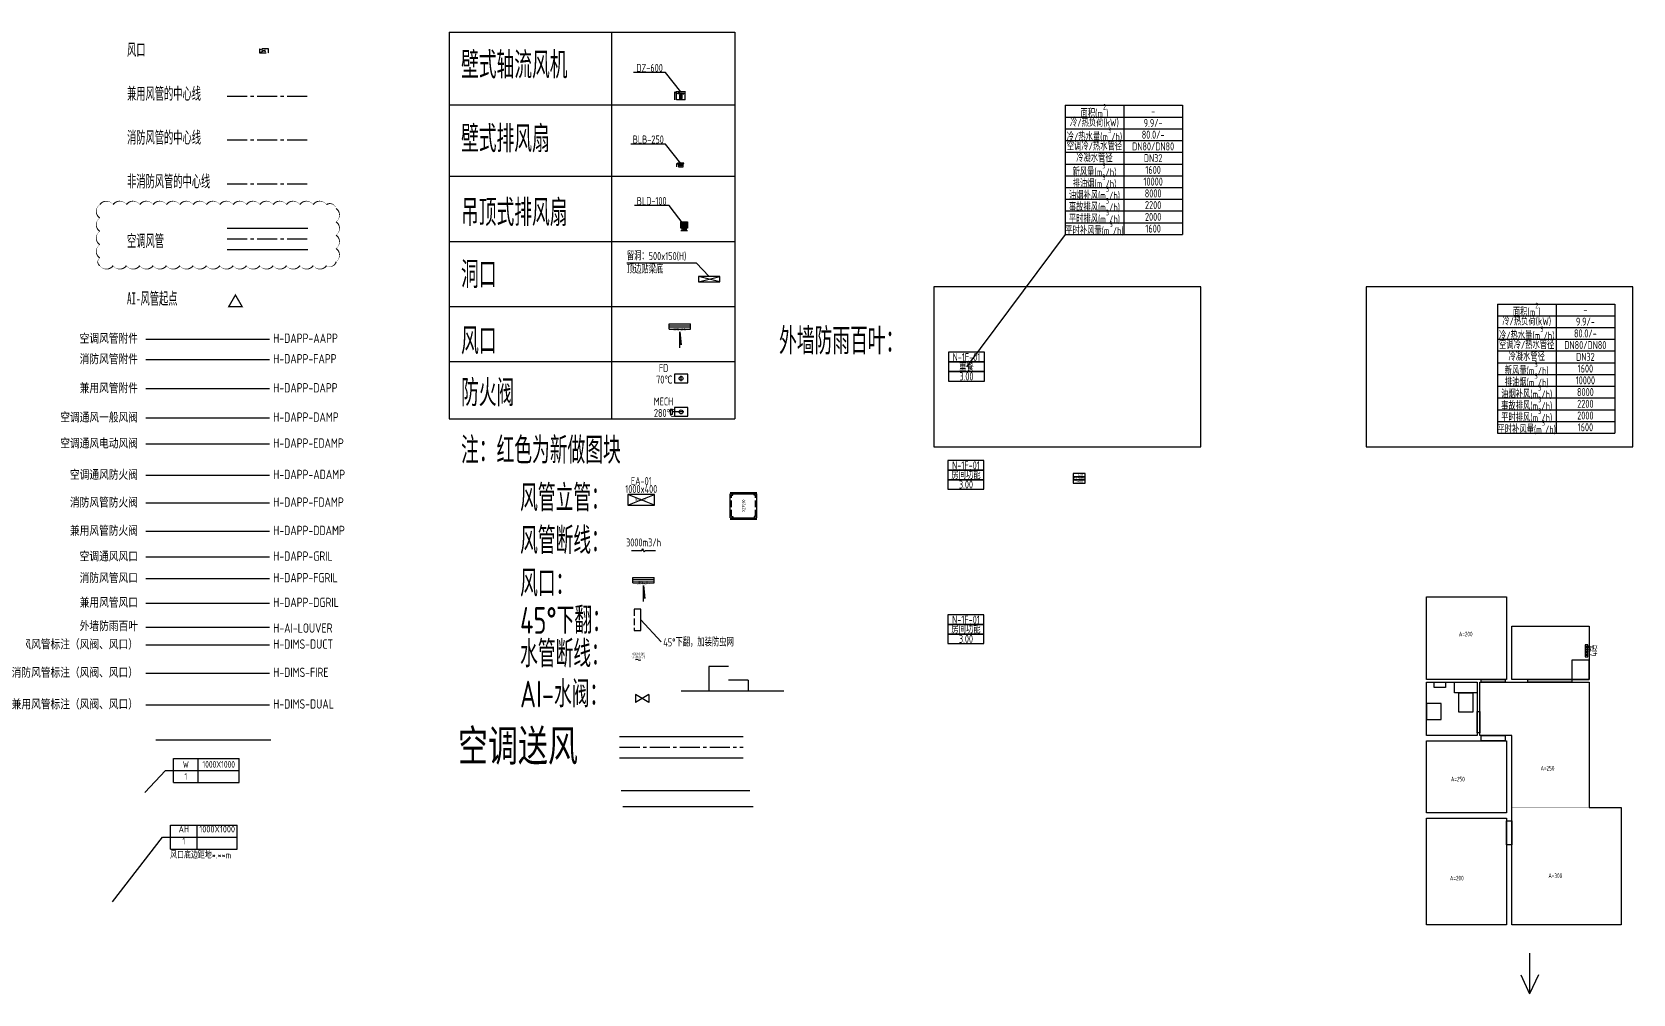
# Model space of a CAD drawing. Extents: x -671963 to 2381076, y -56129 to 1796010.
# Drawn here: x 56097 to 116100, y -39098 to -3040 of the extents above; entities that cross this region are included whole.
import ezdxf
from ezdxf.enums import TextEntityAlignment as Align

# ---------------------------------------------------------------- set-up
doc = ezdxf.new("R2010")
doc.units = 0
doc.header["$LTSCALE"] = 1000
for name, pattern in [('CENTER2', [1.125, 0.75, -0.125, 0.125, -0.125]), ('DASH', [0.35, 0.25, -0.1]), ('HIDDEN2', [0.1875, 0.125, -0.0625])]:
    doc.linetypes.add(name, pattern=pattern)
doc.layers.get('0').update_dxf_attribs({"linetype": 'CONTINUOUS'})
for name, color, linetype, plot in [('AI-圈注', 2, 'CONTINUOUS', False), ('AI-地暖障碍物', 1, 'CONTINUOUS', False), ('AI-房间功能', 6, 'CONTINUOUS', False), ('AI-房间框线', 11, 'CONTINUOUS', False), ('AI-暖通-房间功能', 6, 'CONTINUOUS', False), ('AI-水管路由', 110, 'CONTINUOUS', False), ('AI-注释', 6, 'CONTINUOUS', False), ('AI-门', 3, 'CONTINUOUS', False), ('AI-风管起点', 2, 'CONTINUOUS', False), ('AI-风管路由', 5, 'CONTINUOUS', False), ('H-DUCT-ACON-MID', 252, 'CENTER2', False), ('H-DUCT-DUAL-MID', 252, 'CENTER2', False), ('H-DUCT-FIRE-MID', 252, 'CENTER2', False), ('H-DUCT-VENT-MID', 252, 'CENTER2', False)]:
    doc.layers.add(name, color=color, linetype=linetype, plot=plot)
for name, color, linetype in [('AI-地暖伸缩缝', 7, 'DASH'), ('AI-地暖推荐间距', 2, 'CONTINUOUS'), ('AI-负荷通风标注', 3, 'CONTINUOUS'), ('H-AI-LOUVER', 11, 'CONTINUOUS'), ('H-DAPP-AAPP', 3, 'CONTINUOUS'), ('H-DAPP-ADAMP', 11, 'CONTINUOUS'), ('H-DAPP-DAMP', 3, 'CONTINUOUS'), ('H-DAPP-DAPP', 131, 'CONTINUOUS'), ('H-DAPP-DDAMP', 131, 'CONTINUOUS'), ('H-DAPP-DGRIL', 131, 'CONTINUOUS'), ('H-DAPP-EDAMP', 31, 'CONTINUOUS'), ('H-DAPP-FAPP', 3, 'CONTINUOUS'), ('H-DAPP-FDAMP', 161, 'CONTINUOUS'), ('H-DAPP-FGRIL', 161, 'CONTINUOUS'), ('H-DAPP-GRIL', 11, 'CONTINUOUS'), ('H-DIMS', 7, 'CONTINUOUS'), ('H-DIMS-DUAL', 7, 'CONTINUOUS'), ('H-DIMS-DUCT', 7, 'CONTINUOUS'), ('H-DIMS-FIRE', 7, 'CONTINUOUS'), ('H-DUCT-ACON', 2, 'CONTINUOUS'), ('H-EQUP-FANS', 4, 'CONTINUOUS'), ('H-EQUP-HEAT', 4, 'CONTINUOUS'), ('H-FANS-DIMS', 7, 'CONTINUOUS'), ('H-HOLE', 7, 'CONTINUOUS'), ('h-hole-dims', 7, 'CONTINUOUS'), ('h-papp-valv', 3, 'CONTINUOUS')]:
    doc.layers.add(name, color=color, linetype=linetype)
doc.styles.add('__附着_H22-E户型标准层西_SEN240YB_设计区$0$__附着_H22-地上采暖平面图作图版_SEN24JDO_设计区$0$TH-STYLE3', font='tssdeng.shx', dxfattribs={"width": 0.7, "bigfont": 'tssdchn.shx'})
doc.styles.get("Standard").update_dxf_attribs({"font": 'Stfangso_0.ttf', "width": 0.7})
doc.styles.add('TH-AI-STYLE3', font='tssdeng.shx', dxfattribs={"width": 0.7, "bigfont": 'tssdchn.shx'})
doc.styles.add('TH-STYLE1', font='Stfangso_0.ttf', dxfattribs={"width": 0.7})
doc.styles.add('TH-STYLE3', font='tssdeng.shx', dxfattribs={"width": 0.8, "bigfont": 'tssdchn.shx'})
doc.dimstyles.new('ISO-25', dxfattribs={"dimtxt": 2.5, "dimasz": 2.5, "dimexe": 1.25, "dimexo": 0.625, "dimtad": 1, "dimtxsty": 'Standard', "dimcen": 2.5, "dimadec": 0, "dimazin": 0, "dimtfac": 1, "dimtmove": 0, "dimatfit": 3, "dimfxl": 1, "dimarcsym": 0})
doc.dimstyles.new('TH-DIM100', dxfattribs={"dimscale": 100, "dimtxt": 3, "dimasz": 1, "dimexe": 2, "dimexo": 3, "dimgap": 1.5, "dimtad": 1, "dimdec": 3, "dimdsep": 46, "dimtxsty": 'TH-STYLE3', "dimblk": 'ARCHTICK', "dimcen": 0, "dimclrd": 256, "dimclre": 256, "dimclrt": 256, "dimazin": 2, "dimtfac": 1, "dimtdec": 3, "dimtofl": 0, "dimtmove": 0, "dimatfit": 3, "dimfxl": 0.18, "dimtolj": 1, "dimtzin": 0, "dimlwd": -1, "dimlwe": -1, "dimarcsym": 0})

# ---------------------------------------------------------------- blocks, each defined once
blk = doc.blocks.new('*U108')
at = {"linetype": 'DASH'}
for p, q in [((0, -150), (340, 0)), ((0, 0), (340, -150))]:
    blk.add_line(p, q, dxfattribs=at)
blk.add_lwpolyline([(0, -150), (340, -150), (340, 0), (0, 0)], close=True, dxfattribs=at)
blk = doc.blocks.new('*U110')
for p, q in [((0, 0), (27.67, 0)), ((3, 4.51), (27.67, 4.51)), ((3, -4.51), (3, 4.51)), ((12.33, -4.51), (12.33, 4.51)), ((27.67, -4.51), (27.67, 4.51)), ((3, -4.51), (27.67, -4.51))]:
    blk.add_line(p, q)
at = {"style": 'TH-STYLE3', "width": 0.7}
for tag, p in [('风口名称', (7.67, 2.26)), ('尺寸', (20, 2.26)), ('数量', (7.67, -2.26)), ('风量', (20, -2.26))]:
    blk.add_attdef(tag, text='', height=2.5, dxfattribs=at).set_placement(p, align=Align.MIDDLE_CENTER)
blk = doc.blocks.new('AI-风管起点')
at = {"layer": 'AI-风管起点', "const_width": 50}
blk.add_lwpolyline([(-250, -144), (250, -144), (0, 289)], close=True, dxfattribs=at)
blk = doc.blocks.new('*U210')
for p, q in [((-400, 0), (-400, 200)), ((-400, 200), (400, 200)), ((-400, 125), (400, 125)), ((-400, 0), (400, 0)), ((400, 0), (400, 200))]:
    blk.add_line(p, q)
at = {"const_width": 25}
blk.add_lwpolyline([(-400, 63), (400, 63)], dxfattribs=at)
blk.add_lwpolyline([(0, -700), (0, -100), (51, -581), (0, -400)])
at = {"layer": 'AI-注释', "style": 'TH-STYLE3', "width": 0.7}
blk.add_attdef('风量', text='', height=100, dxfattribs=at).set_placement((0, 0), align=Align.MIDDLE_CENTER)
blk = doc.blocks.new('*U301')
blk.add_line((250, -260), (250, -60))
blk.add_lwpolyline([(0, -320), (500, -320), (500, 0), (0, 0)], close=True)
blk.add_circle((250, -160), 75)
at = {"style": 'TH-STYLE3', "width": 0.7}
for s, p in [('FD', (-407, 80)), ('70℃', (-376, -352))]:
    blk.add_text(s, height=300, dxfattribs=at).set_placement(p, align=Align.CENTER)
blk = doc.blocks.new('AI-暖通-房间功能')
for points in [[(-675, 180), (675, 180), (675, 540), (-675, 540)], [(-675, -180), (675, -180), (675, 180), (-675, 180)], [(-675, -540), (675, -540), (675, -180), (-675, -180)]]:
    blk.add_lwpolyline(points, close=True)
at = {"style": 'TH-STYLE3', "width": 0.7}
for tag, p in [('房间编号', (0, 360)), ('房间功能', (0, 0)), ('房间净高', (0, -360))]:
    blk.add_attdef(tag, text='', height=300, dxfattribs=at).set_placement(p, align=Align.MIDDLE_CENTER)
blk = doc.blocks.new('*T115')
at = {"layer": 'AI-负荷通风标注', "color": 0, "linetype": 'ByBlock', "lineweight": -2, "transparency": 16777216}
for p, q in [((0, 0), (4400, 0)), ((0, 0), (0, -4840)), ((2200, 0), (2200, -4840)), ((4400, 0), (4400, -4840)), ((0, -440), (4400, -440)), ((0, -880), (4400, -880)), ((0, -1320), (4400, -1320)), ((0, -1760), (4400, -1760)), ((0, -2200), (4400, -2200)), ((0, -2640), (4400, -2640)), ((0, -3080), (4400, -3080)), ((0, -3520), (4400, -3520)), ((0, -3960), (4400, -3960)), ((0, -4400), (4400, -4400)), ((0, -4840), (4400, -4840))]:
    blk.add_line(p, q, dxfattribs=at)
at = {"layer": 'AI-负荷通风标注', "transparency": 16777216, "char_height": 300, "width": 2000, "attachment_point": 5, "style": 'TH-AI-STYLE3'}
for s, insert in [('面积(m{\\H0.7x;\\S2^ ;})', (1100, -220)), ('冷/热负荷(kW)', (1100, -660)), ('{\\C256;9.9/-}', (3300, -660)), ('{\\C256;-}', (3300, -220)), ('冷/热水量(m{\\H0.7x;\\S3^ ;\\H1.4286x;/h)}', (1100, -1100)), ('{\\C256;80.0/-}', (3300, -1100)), ('空调冷/热水管径', (1100, -1540)), ('冷凝水管径', (1100, -1980)), ('{\\C256;DN80/DN80}', (3300, -1540)), ('新风量(m{\\H0.7x;\\S3^ ;}/h)', (1100, -2420)), ('DN32', (3300, -1980)), ('{\\C256;1600}', (3300, -2420)), ('排油烟(m{\\H0.7x;\\S3^ ;}/h)', (1100, -2860)), ('{\\C256;10000}', (3300, -2860)), ('油烟补风(m{\\H0.7x;\\S3^ ;}/h)', (1100, -3300)), ('事故排风(m{\\H0.7x;\\S3^ ;}/h)', (1100, -3740)), ('{\\C256;8000}', (3300, -3300)), ('{\\C256;2200}', (3300, -3740)), ('平时排风(m{\\H0.7x;\\S3^ ;\\H1.4286x;/h)}', (1100, -4180)), ('{\\C256;2000}', (3300, -4180)), ('平时补风量(m{\\H0.7x;\\S3^ ;\\H1.4286x;/h)}', (1100, -4620)), ('{\\C256;1600}', (3300, -4620))]:
    blk.add_mtext(s, dxfattribs=dict(at, insert=insert))
blk = doc.blocks.new('*U116')
for p, q in [((-400, -200), (400, 0)), ((400, -200), (-400, 0))]:
    blk.add_line(p, q)
blk.add_lwpolyline([(-400, -200), (400, -200), (400, 0), (-400, 0)], close=True)
at = {"layer": 'h-hole-dims'}
for p in [(-3088, 521), (0, 0)]:
    blk.add_line(p, (-488, 521), dxfattribs=at)
at = {"layer": 'h-hole-dims', "style": 'TH-STYLE3', "width": 0.7}
for tag, p in [('洞口尺寸', (-3088, 621)), ('标高', (-3088, 121))]:
    blk.add_attdef(tag, p, '', height=300, dxfattribs=at)
blk = doc.blocks.new('*U164')
for p, q in [((-500, -200), (500, 200)), ((500, -200), (-500, 200))]:
    blk.add_line(p, q)
blk.add_lwpolyline([(-500, -200), (500, -200), (500, 200), (-500, 200)], close=True)
at = {"color": 7, "style": 'TH-STYLE3', "width": 0.7}
for tag, p in [('立管编号', (0, 700)), ('截面尺寸', (0, 400))]:
    blk.add_attdef(tag, text='', height=300, dxfattribs=at).set_placement(p, align=Align.MIDDLE_CENTER)
at = {"layer": 'AI-注释', "style": 'TH-STYLE3', "width": 0.7}
blk.add_attdef('风量', text='', height=100, dxfattribs=at).set_placement((0, 0), align=Align.MIDDLE_CENTER)
blk = doc.blocks.new('AI-风管断线')
for p, q in [((-450, 0), (-64, 0)), ((-64, 0), (-32, 55)), ((0, 0), (-32, 55)), ((32, -55), (0, 0)), ((32, -55), (64, 0)), ((64, 0), (450, 0))]:
    blk.add_line(p, q)
at = {"color": 7, "style": 'TH-STYLE3', "width": 0.7}
blk.add_attdef('风量', text='', height=300, dxfattribs=at).set_placement((0, 300), align=Align.MIDDLE_CENTER)
blk = doc.blocks.new('*U173')
for p, q in [((-400, 0), (-400, 200)), ((-400, 200), (400, 200)), ((-400, 125), (400, 125)), ((-400, 0), (400, 0)), ((400, 0), (400, 200))]:
    blk.add_line(p, q)
at = {"const_width": 25}
blk.add_lwpolyline([(-400, 63), (400, 63)], dxfattribs=at)
blk.add_lwpolyline([(0, -700), (0, -100), (51, -581), (0, -400)])
at = {"layer": 'AI-注释', "style": 'TH-STYLE3', "width": 0.7}
blk.add_attdef('风量', text='', height=100, dxfattribs=at).set_placement((0, 0), align=Align.MIDDLE_CENTER)
blk = doc.blocks.new('*U287')
for p, q in [((175, -160), (-75, -160)), ((350, -160), (150, -160))]:
    blk.add_line(p, q)
for points in [[(0, -320), (500, -320), (500, 0), (0, 0)], [(-165, -250), (-75, -250), (-75, -70), (-165, -70)]]:
    blk.add_lwpolyline(points, close=True)
blk.add_circle((250, -160), 75)
at = {"style": 'TH-STYLE3', "width": 0.7}
for s, p in [('MECH', (-407, 80)), ('280℃', (-376, -352))]:
    blk.add_text(s, height=300, dxfattribs=at).set_placement(p, align=Align.CENTER)
blk = doc.blocks.new('_ArchTick')
at = {"color": 0, "linetype": 'ByBlock', "const_width": 0.15}
blk.add_lwpolyline([(-0.5, -0.5), (0.5, 0.5)], dxfattribs=at)
blk = doc.blocks.new('*U151')
at = {"linetype": 'DASH'}
blk.add_line((-250, 400), (-250, -400), dxfattribs=at)
for p, q in [((0, 400), (-250, 400)), ((0, -400), (0, 400)), ((-250, -400), (0, -400))]:
    blk.add_line(p, q)
blk = doc.blocks.new('*T158')
at = {"layer": 'AI-负荷通风标注', "color": 0, "linetype": 'ByBlock', "lineweight": -2, "transparency": 16777216}
for p, q in [((0, 0), (4400, 0)), ((0, 0), (0, -4840)), ((2200, 0), (2200, -4840)), ((4400, 0), (4400, -4840)), ((0, -440), (4400, -440)), ((0, -880), (4400, -880)), ((0, -1320), (4400, -1320)), ((0, -1760), (4400, -1760)), ((0, -2200), (4400, -2200)), ((0, -2640), (4400, -2640)), ((0, -3080), (4400, -3080)), ((0, -3520), (4400, -3520)), ((0, -3960), (4400, -3960)), ((0, -4400), (4400, -4400)), ((0, -4840), (4400, -4840))]:
    blk.add_line(p, q, dxfattribs=at)
at = {"layer": 'AI-负荷通风标注', "transparency": 16777216, "char_height": 300, "width": 2000, "attachment_point": 5, "style": 'TH-AI-STYLE3'}
for s, insert in [('面积(m{\\H0.7x;\\S2^ ;})', (1100, -220)), ('冷/热负荷(kW)', (1100, -660)), ('{\\C256;9.9/-}', (3300, -660)), ('{\\C256;-}', (3300, -220)), ('冷/热水量(m{\\H0.7x;\\S3^ ;\\H1.4286x;/h)}', (1100, -1100)), ('{\\C256;80.0/-}', (3300, -1100)), ('空调冷/热水管径', (1100, -1540)), ('冷凝水管径', (1100, -1980)), ('{\\C256;DN80/DN80}', (3300, -1540)), ('新风量(m{\\H0.7x;\\S3^ ;}/h)', (1100, -2420)), ('DN32', (3300, -1980)), ('{\\C256;1600}', (3300, -2420)), ('排油烟(m{\\H0.7x;\\S3^ ;}/h)', (1100, -2860)), ('{\\C256;10000}', (3300, -2860)), ('油烟补风(m{\\H0.7x;\\S3^ ;}/h)', (1100, -3300)), ('事故排风(m{\\H0.7x;\\S3^ ;}/h)', (1100, -3740)), ('{\\C256;8000}', (3300, -3300)), ('{\\C256;2200}', (3300, -3740)), ('平时排风(m{\\H0.7x;\\S3^ ;\\H1.4286x;/h)}', (1100, -4180)), ('{\\C256;2000}', (3300, -4180)), ('平时补风量(m{\\H0.7x;\\S3^ ;\\H1.4286x;/h)}', (1100, -4620)), ('{\\C256;1600}', (3300, -4620))]:
    blk.add_mtext(s, dxfattribs=dict(at, insert=insert))
blk = doc.blocks.new('*U166')
for p, q in [((250, 150), (-250, -150)), ((250, -150), (-250, 150)), ((-250, 150), (-250, -150)), ((250, 150), (250, -150))]:
    blk.add_line(p, q)
blk = doc.blocks.new('*U211')
at = {"layer": 'AI-注释'}
for centre, start, end in [((-51, -86), 60, 120), ((49, 87), 240, 300)]:
    blk.add_arc(centre, 100, start, end, dxfattribs=at)
at = {"layer": 'AI-注释', "color": 6, "style": 'TH-STYLE3', "width": 0.5}
for tag, p in [('制冷量/制热量', (1, 219)), ('冷/热水量', (1, 99))]:
    blk.add_attdef(tag, text='', height=100, dxfattribs=at).set_placement(p, align=Align.MIDDLE_CENTER)
blk = doc.blocks.new('AI-壁式轴流风机')
for p, q in [((-219, 0), (-234, -42)), ((-219, -295), (-219, 0)), ((-219, 0), (-205, -42)), ((183, 10), (-183, 10)), ((-183, 10), (-183, 0)), ((183, 0), (-183, 0)), ((-160, -295), (-160, 0)), ((183, 10), (183, 0)), ((160, -295), (-160, -295)), ((160, -295), (160, 0))]:
    blk.add_line(p, q)
at = {"color": 94}
for p, q in [((-19, -33), (-115, -39)), ((-115, -74), (-115, -39)), ((-18, -82), (-115, -74)), ((-48, -131), (48, -131)), ((-48, -220), (48, -220)), ((-40, -220), (-40, -131)), ((-39, -119), (-39, -105)), ((-34, -100), (34, -100)), ((-28, -252), (-28, -257)), ((-28, -257), (28, -257)), ((-23, -220), (-23, -131)), ((-19, -33), (-19, -48)), ((-19, -48), (19, -48)), ((-18, -100), (-18, -82)), ((0, -220), (0, -131)), ((18, -82), (115, -74)), ((18, -100), (18, -82)), ((19, -33), (115, -39)), ((19, -33), (19, -48)), ((23, -220), (23, -131)), ((28, -252), (28, -257)), ((39, -119), (39, -105)), ((40, -220), (40, -131)), ((115, -74), (115, -39))]:
    blk.add_line(p, q, dxfattribs=at)
blk.add_lwpolyline([(-28, -252), (28, -252, 0.414214), (48, -233), (48, -126, 0.414214), (41, -119), (-41, -119, 0.414214), (-48, -126), (-48, -233, 0.414214)], format="xyb", close=True, dxfattribs=at)
for centre, start, end in [((-34, -105), 89.99994, 180), ((34, -105), 0, 89.99994)]:
    blk.add_arc(centre, 5, start, end, dxfattribs=at)
at = {"layer": 'H-FANS-DIMS'}
for p, q in [((-566, 732), (-1766, 732)), ((0, 0), (-566, 732))]:
    blk.add_line(p, q, dxfattribs=at)
at = {"layer": 'H-FANS-DIMS', "style": 'TH-STYLE3', "width": 0.7}
blk.add_attdef('设备编号', text='', height=300, dxfattribs=at).set_placement((-1166, 752), align=Align.CENTER)
blk = doc.blocks.new('*U215')
for p, q in [((-150, 0), (-165, -42)), ((-150, -120), (-150, 0)), ((-150, 0), (-135, -42))]:
    blk.add_line(p, q)
for points in [[(-120, 0), (120, 0), (120, 10), (-120, 10)], [(-88, -120), (88, -120), (88, 0), (-88, 0)]]:
    blk.add_lwpolyline(points, close=True)
at = {"color": 94}
blk.add_lwpolyline([(-12, -72), (13, -72), (13, -48), (-12, -48)], close=True, dxfattribs=at)
for centre, radius, start, end in [((-71, -60), 4.36, 115.37807, 244.62193), ((-40, -125), 76.1, 68.91062, 115.37807), ((-40, 5), 76.1, 244.62193, 291.08938), ((40, -125), 76.1, 64.62193, 111.08874), ((40, 5), 76.1, 248.91126, 295.37807), ((71, -60), 4.36, 295.37807, 64.62193)]:
    blk.add_arc(centre, radius, start, end, dxfattribs=at)
at = {"layer": 'H-FANS-DIMS'}
for p, q in [((-566, 732), (-1866, 732)), ((0, 0), (-566, 732))]:
    blk.add_line(p, q, dxfattribs=at)
at = {"layer": 'H-FANS-DIMS', "style": 'TH-STYLE3', "width": 0.7}
blk.add_attdef('设备编号', text='', height=300, dxfattribs=at).set_placement((-1216, 752), align=Align.CENTER)
blk = doc.blocks.new('*U216')
at = {"color": 94}
for p, q in [((-45, 45), (-120, 120)), ((0, 0), (0, 0)), ((45, 45), (120, 120)), ((-45, -45), (-120, -120)), ((120, -120), (45, -45))]:
    blk.add_line(p, q, dxfattribs=at)
at = {"color": 3}
blk.add_line((125, -220), (-125, -220), dxfattribs=at)
at = {"color": 3, "linetype": 'HIDDEN2', "ltscale": 0.2}
for p in [(-53, -208), (53, -208)]:
    blk.add_line(p, (0, -155), dxfattribs=at)
blk.add_lwpolyline([(120, -120), (-120, -120), (-120, 120), (120, 120)], close=True)
at = {"color": 94}
for points in [[(75, -75), (-75, -75), (-75, 75), (75, 75)], [(45, -45), (-45, -45), (-45, 45), (45, 45)], [(15, -15), (-15, -15), (-15, 15), (15, 15)]]:
    blk.add_lwpolyline(points, close=True, dxfattribs=at)
for points in [[(-75, -220), (-75, -120)], [(75, -120), (75, -220)]]:
    blk.add_lwpolyline(points)
at = {"color": 1, "linetype": 'HIDDEN2', "ltscale": 0.2}
blk.add_circle((0, -155), 25, dxfattribs=at)
at = {"layer": 'H-FANS-DIMS'}
for p, q in [((-566, 732), (-1866, 732)), ((0, 0), (-566, 732))]:
    blk.add_line(p, q, dxfattribs=at)
at = {"layer": 'H-FANS-DIMS', "style": 'TH-STYLE3', "width": 0.7}
blk.add_attdef('设备编号', text='', height=300, dxfattribs=at).set_placement((-1216, 752), align=Align.CENTER)
blk = doc.blocks.new('AI-房间功能')
for points in [[(-675, 180), (675, 180), (675, 540), (-675, 540)], [(-675, -180), (675, -180), (675, 180), (-675, 180)], [(-675, -540), (675, -540), (675, -180), (-675, -180)]]:
    blk.add_lwpolyline(points, close=True)
at = {"style": 'TH-STYLE3', "width": 0.7}
for tag, p in [('房间编号', (0, 360)), ('房间功能', (0, 0)), ('房间净高', (0, -360))]:
    blk.add_attdef(tag, text='', height=300, dxfattribs=at).set_placement(p, align=Align.MIDDLE_CENTER)
blk = doc.blocks.new('*U220')
for p, q in [((0, 0), (1000, 0)), ((100, -100), (100, 0)), ((900, -100), (900, 0)), ((0, -50), (1000, -50)), ((0, -950), (0, -50)), ((50, -100), (100, -100)), ((950, -100), (900, -100)), ((1000, -950), (1000, -50)), ((0, -950), (1000, -950)), ((0, -1000), (1000, -1000)), ((50, -900), (100, -900)), ((100, -900), (100, -1000)), ((900, -900), (900, -1000)), ((950, -900), (900, -900))]:
    blk.add_line(p, q)
at = {"linetype": 'DASH'}
for p, q in [((50, -900), (50, -100)), ((950, -900), (950, -100))]:
    blk.add_line(p, q, dxfattribs=at)
at = {"style": 'TH-STYLE3', "width": 0.7}
blk.add_text('XZP200', height=125, rotation=90, dxfattribs=at).set_placement((500, -500), align=Align.MIDDLE_CENTER)
blk = doc.blocks.new('AI-防烟计算')
for points in [[(-225, 60), (225, 60), (225, 180), (-225, 180)], [(-225, -60), (225, -60), (225, 60), (-225, 60)], [(-225, -180), (225, -180), (225, -60), (-225, -60)]]:
    blk.add_lwpolyline(points, close=True)
at = {"style": 'TH-STYLE3', "width": 0.7}
for tag, p in [('房间功能', (0, 0)), ('系统编号', (0, 120)), ('系统风量', (0, -120))]:
    blk.add_attdef(tag, text='', height=100, dxfattribs=at).set_placement(p, align=Align.MIDDLE_CENTER)
blk = doc.blocks.new('*U320')
for p, q in [((0, 0), (0, 61)), ((50, 61), (50, 0)), ((100, 0), (100, 61)), ((150, 61), (150, 0)), ((200, 0), (200, 61)), ((250, 61), (250, 0)), ((300, 0), (300, 61)), ((350, 61), (350, 0))]:
    blk.add_line(p, q)
blk.add_lwpolyline([(-50, 0), (400, 0), (400, 100), (-50, 100)], close=True)
at = {"color": 7, "true_color": 0xffffff, "style": 'TH-STYLE3', "width": 0.7}
blk.add_text('4路', height=300, rotation=180, dxfattribs=at).set_placement((175, 300), align=Align.MIDDLE_CENTER)
blk = doc.blocks.new('*U168')
for p, q in [((18.73, 24.25), (46.73, 24.25)), ((21.73, 28.75), (46.73, 28.75)), ((21.73, 19.75), (21.73, 28.75)), ((31.73, 19.75), (31.73, 28.75)), ((46.73, 19.75), (46.73, 28.75)), ((21.73, 19.75), (46.73, 19.75))]:
    blk.add_line(p, q)
at = {"style": 'TH-STYLE3', "width": 0.8}
for tag, p in [('风口名称', (26.73, 25.25)), ('数量', (26.73, 20.75)), ('尺寸', (39.23, 25.25)), ('风量', (39.23, 20.75))]:
    blk.add_attdef(tag, text='', height=2.5, dxfattribs=at).set_placement(p, align=Align.BOTTOM_CENTER)
blk.add_attdef('安装属性_001', (21.6, 16.24), '', height=2.5, dxfattribs=at)
blk.add_leader([(0, 0), (18.73, 24.25)], dimstyle='ISO-25', override={"dimasz": 1, "dimgap": 0.625, "dimtad": 0})

msp = doc.modelspace()

# ---------------------------------------------------------------- linework, layer by layer
for p, q in [((82204.868, -26825.0517), (81466.2927, -26825.0517)), ((81466.2927, -26825.0517), (81466.2927, -27732.1644)), ((82943.4432, -27332.2115), (82204.868, -27332.2115)), ((82943.4432, -27332.2115), (82943.4432, -27732.1644)), ((80430.0992, -27732.1644), (84269.5689, -27732.1644)), ((112225.745, -37566.986), (112225.745, -39098.1139)), ((111891.751, -38385.9959), (112225.745, -39098.1139)), ((112559.7391, -38385.9959), (112225.745, -39098.1139))]:
    msp.add_line(p, q)
for points in [[(90426.3973, -25246.6188), (91776.3973, -25246.6188), (91776.3973, -24886.6188), (90426.3973, -24886.6188)], [(90426.3973, -25606.6188), (91776.3973, -25606.6188), (91776.3973, -25246.6188), (90426.3973, -25246.6188)], [(90426.3973, -25966.6188), (91776.3973, -25966.6188), (91776.3973, -25606.6188), (90426.3973, -25606.6188)]]:
    msp.add_lwpolyline(points, close=True)
at = {"layer": 'AI-圈注'}
msp.add_line((60733.8461, -29571.8489), (65045.3259, -29571.8489), dxfattribs=at)
at = {"layer": 'AI-地暖伸缩缝', "const_width": 20}
msp.add_lwpolyline([(114461.1206, -32105.7857), (111561.1173, -32105.7879)], dxfattribs=at)
at = {"layer": 'AI-地暖障碍物', "const_width": 0.1}
msp.add_lwpolyline([(111630.8371, -27305.783), (112161.1206, -27305.6326), (112161.1206, -25905.783), (113861.1206, -25905.783), (113861.1206, -26557.8547), (114461.1173, -26557.8547), (114461.1173, -25305.783), (111576.1206, -25305.783), (111576.622, -27305.7791)], close=True, dxfattribs=at)
at = {"layer": 'AI-地暖障碍物'}
for points in [[(113811.1206, -27305.783), (114461.1225, -27305.783), (114461.1225, -26585.6326), (113811.1206, -26585.6326)], [(108648.6206, -27405.783), (109073.6206, -27405.783), (109073.6206, -27605.783), (108648.6206, -27605.783)], [(109411.1206, -27405.783), (110261.1206, -27405.783), (110261.1206, -27805.783), (109411.1206, -27805.783)], [(109572.1206, -27805.783), (110100.1206, -27805.783), (110100.1206, -28536.8097), (109572.1206, -28536.8097)], [(108361.1206, -28805.783), (108911.1206, -28805.783), (108911.1206, -28205.585), (108361.1206, -28205.585)]]:
    msp.add_lwpolyline(points, close=True, dxfattribs=at)
at = {"layer": 'AI-地暖障碍物', "const_width": 0.1}
msp.add_lwpolyline([(108361.1206, -28805.783), (108881.1206, -28805.783), (109181.1206, -29105.783), (109181.1303, -29405.8181), (108361.1193, -29405.7725), (108361.1206, -28805.783)], dxfattribs=at)
at = {"layer": 'AI-房间框线'}
for points in [[(89899.8848, -18585.7395), (99899.8848, -18585.7395), (99899.8848, -12585.7395), (89899.8848, -12585.7395)], [(106100.291, -18585.7395), (116100.291, -18585.7395), (116100.291, -12585.7395), (106100.291, -12585.7395)], [(111361.1206, -24205.7832), (111361.1206, -27305.783), (108361.1206, -27305.783), (108361.1206, -24205.8425), (111361.1206, -24205.7832)], [(111561.0923, -27305.7569), (111561.1203, -25305.7829), (114461.1173, -25305.7732), (114461.1225, -27305.783)], [(108361.1206, -27405.783), (110261.1206, -27405.783), (110261.1206, -29405.7833), (108361.1206, -29405.8445), (108361.1206, -27405.783)], [(114461.1206, -32105.7857), (115661.1206, -32106.119), (115661.1206, -36505.783), (111561.1206, -36505.783), (111561.1153, -29405.7833), (110361.1206, -29405.7833), (110361.1206, -27405.783), (114461.1183, -27405.783)], [(111361.1177, -31964.527), (111361.1206, -32305.7725), (108361.1206, -32305.7725), (108361.1206, -29605.783), (111361.1177, -29605.783), (111361.1177, -31905.7825)], [(111361.1206, -36505.7827), (108361.1206, -36505.7028), (108361.1201, -32505.7726), (111361.1206, -32505.7823), (111361.1206, -36505.7827)]]:
    msp.add_lwpolyline(points, close=True, dxfattribs=at)
at = {"layer": 'AI-水管路由'}
msp.add_line((78243.6553, -32067.6517), (83129.7195, -32067.6517), dxfattribs=at)
at = {"layer": 'AI-注释'}
for p, q in [((71734.8474, -3039.6269), (82432.6644, -3039.6269)), ((71734.8474, -3039.6269), (71734.8474, -17542.2582)), ((77817.1252, -3039.6269), (77817.1252, -17542.2582)), ((82432.6644, -3039.6269), (82432.6644, -17542.2582)), ((71734.8474, -5774.1319), (82432.6644, -5774.1319)), ((71734.8474, -8448.7096), (82432.6644, -8448.7096)), ((71734.8474, -10895.3196), (82432.6644, -10895.3196)), ((71734.8474, -13325.3099), (82432.6644, -13325.3099)), ((71734.8474, -15390.4455), (82432.6644, -15390.4455)), ((71734.8474, -17542.2582), (82432.6644, -17542.2582))]:
    msp.add_line(p, q, dxfattribs=at)
msp.add_lwpolyline([(58636.0906, -11795.9988, 0, 50, 0.52056705), (59136.0906, -11795.9988, 0, 50, 0.52056705), (59636.0906, -11795.9988, 0, 50, 0.52056705), (60136.0906, -11795.9988, 0, 50, 0.52056705), (60636.0906, -11795.9988, 0, 50, 0.52056705), (61136.0906, -11795.9988, 0, 50, 0.52056705), (61636.0906, -11795.9988, 0, 50, 0.52056705), (62136.0906, -11795.9988, 0, 50, 0.52056705), (62636.0906, -11795.9988, 0, 50, 0.52056705), (63136.0906, -11795.9988, 0, 50, 0.52056705), (63636.0906, -11795.9988, 0, 50, 0.52056705), (64136.0906, -11795.9988, 0, 50, 0.52056705), (64636.0906, -11795.9988, 0, 50, 0.52056705), (65136.0906, -11795.9988, 0, 50, 0.52056705), (65636.0906, -11795.9988, 0, 50, 0.52056705), (66136.0906, -11795.9988, 0, 50, 0.52056705), (66636.0906, -11795.9988, 0, 50, 0.52056705), (67136.0906, -11795.9988, 0, 50, 0.52056705), (67491.8797, -11651.7879, 0, 50, 0.52056705), (67491.8797, -11151.7879, 0, 50, 0.52056705), (67491.8797, -10651.7879, 0, 50, 0.52056705), (67491.8797, -10151.7879, 0, 50, 0.52056705), (67491.8797, -9651.7879, 0, 50, 0.52056705), (67133.9816, -9509.6861, 0, 50, 0.52056705), (66633.9816, -9509.6861, 0, 50, 0.52056705), (66133.9816, -9509.6861, 0, 50, 0.52056705), (65633.9816, -9509.6861, 0, 50, 0.52056705), (65133.9816, -9509.6861, 0, 50, 0.52056705), (64633.9816, -9509.6861, 0, 50, 0.52056705), (64133.9816, -9509.6861, 0, 50, 0.52056705), (63633.9816, -9509.6861, 0, 50, 0.52056705), (63133.9816, -9509.6861, 0, 50, 0.52056705), (62633.9816, -9509.6861, 0, 50, 0.52056705), (62133.9816, -9509.6861, 0, 50, 0.52056705), (61633.9816, -9509.6861, 0, 50, 0.52056705), (61133.9816, -9509.6861, 0, 50, 0.52056705), (60633.9816, -9509.6861, 0, 50, 0.52056705), (60133.9816, -9509.6861, 0, 50, 0.52056705), (59633.9816, -9509.6861, 0, 50, 0.52056705), (59133.9816, -9509.6861, 0, 50, 0.52056705), (58636.0906, -9511.7951, 0, 50, 0.52056705), (58636.0906, -10011.7951, 0, 50, 0.52056705), (58636.0906, -10511.7951, 0, 50, 0.52056705), (58636.0906, -11011.7951, 0, 50, 0.52056705), (58636.0906, -11511.7951, 0, 50, 0.52056705)], format="xyseb", close=True, dxfattribs=at)
at = {"layer": 'AI-负荷通风标注'}
msp.add_line((94816.318, -10627.7853), (91119.2953, -15585.7395), dxfattribs=at)
at = {"layer": 'AI-门'}
for points in [[(111311.1206, -27305.783), (111311.1206, -27405.783), (110411.1206, -27405.783), (110411.1206, -27305.783), (111311.1206, -27305.783)], [(112161.1206, -27305.6326), (113811.1206, -27305.6326), (113811.1206, -27405.783), (112161.1206, -27405.783)], [(110261.1206, -28505.783), (110361.1206, -28505.783), (110361.1206, -29305.783), (110261.1206, -29305.783), (110261.1206, -28505.783)], [(111311.1177, -29405.783), (111311.1177, -29605.783), (110411.1177, -29605.783), (110411.1177, -29405.783), (111311.1177, -29405.783)], [(111361.1206, -32605.783), (111561.1206, -32605.783), (111561.1206, -33505.783), (111361.1206, -33505.783), (111361.1206, -32605.783)]]:
    msp.add_lwpolyline(points, close=True, dxfattribs=at)
at = {"layer": 'AI-风管路由'}
msp.add_line((78181.6332, -31465.6664), (82999.5048, -31465.6664), dxfattribs=at)
at = {"layer": 'H-AI-LOUVER'}
msp.add_line((60366.128, -25345.1118), (65001.122, -25345.1118), dxfattribs=at)
at = {"layer": 'H-DAPP-AAPP'}
msp.add_line((60366.128, -14546.7479), (65001.122, -14546.7479), dxfattribs=at)
at = {"layer": 'H-DAPP-ADAMP'}
msp.add_line((60366.128, -19652.4499), (65001.122, -19652.4499), dxfattribs=at)
at = {"layer": 'H-DAPP-DAMP'}
msp.add_line((60366.128, -17503.5703), (65001.122, -17503.5703), dxfattribs=at)
at = {"layer": 'H-DAPP-DAPP'}
msp.add_line((60366.128, -16405.7021), (65001.122, -16405.7021), dxfattribs=at)
at = {"layer": 'H-DAPP-DDAMP'}
msp.add_line((60366.128, -21751.3171), (65001.122, -21751.3171), dxfattribs=at)
at = {"layer": 'H-DAPP-DGRIL'}
msp.add_line((60366.128, -24446.0721), (65001.122, -24446.0721), dxfattribs=at)
at = {"layer": 'H-DAPP-EDAMP'}
msp.add_line((60366.128, -18478.169), (65001.122, -18478.169), dxfattribs=at)
at = {"layer": 'H-DAPP-FAPP'}
msp.add_line((60366.128, -15317.6311), (65001.122, -15317.6311), dxfattribs=at)
at = {"layer": 'H-DAPP-FDAMP'}
msp.add_line((60366.128, -20690.6245), (65001.122, -20690.6245), dxfattribs=at)
at = {"layer": 'H-DAPP-FGRIL'}
msp.add_line((60366.128, -23522.9633), (65001.122, -23522.9633), dxfattribs=at)
at = {"layer": 'H-DAPP-GRIL'}
msp.add_line((60366.128, -22713.5475), (65001.122, -22713.5475), dxfattribs=at)
at = {"layer": 'H-DIMS-DUAL'}
msp.add_line((60366.128, -28255.5351), (65001.122, -28255.5351), dxfattribs=at)
at = {"layer": 'H-DIMS-DUCT'}
msp.add_line((60366.128, -26011.1662), (65001.122, -26011.1662), dxfattribs=at)
at = {"layer": 'H-DIMS-FIRE'}
msp.add_line((60366.128, -27069.8315), (65001.122, -27069.8315), dxfattribs=at)
at = {"layer": 'H-DUCT-ACON'}
for p, q in [((63405.2593, -10386.4716), (66433.426, -10386.4716)), ((63405.2593, -11186.4716), (66433.426, -11186.4716)), ((78121.5702, -29443.0374), (82756.5642, -29443.0374)), ((78121.5702, -30243.0374), (82756.5642, -30243.0374))]:
    msp.add_line(p, q, dxfattribs=at)
at = {"layer": 'H-DUCT-ACON-MID'}
msp.add_line((63405.2593, -10786.4716), (66433.426, -10786.4716), dxfattribs=at)
at = {"layer": 'H-DUCT-ACON-MID', "color": 5}
msp.add_line((78121.5702, -29843.0374), (82756.5642, -29843.0374), dxfattribs=at)
at = {"layer": 'H-DUCT-DUAL-MID'}
msp.add_line((63405.2593, -5438.791), (66433.426, -5438.791), dxfattribs=at)
at = {"layer": 'H-DUCT-FIRE-MID'}
msp.add_line((63405.2593, -7082.0742), (66433.426, -7082.0742), dxfattribs=at)
at = {"layer": 'H-DUCT-VENT-MID'}
msp.add_line((63405.2593, -8725.3575), (66433.426, -8725.3575), dxfattribs=at)

# ---------------------------------------------------------------- block references
for name, p in [('*T115', (94816.318, -5787.7853)), ('*T158', (111016.7242, -13235.5274)), ('*U151', (78917.0929, -25071.4695))]:
    msp.add_blockref(name, p)
ref = msp.add_blockref('*U164', (78931.7285, -20571.9043))
ref.add_attrib('截面尺寸', '1000x400', dxfattribs={"color": 7, "height": 300, "style": 'TH-STYLE3', "width": 0.7}).set_placement((78931.7285, -20171.9043), align=Align.MIDDLE_CENTER)
ref.add_attrib('风管编号', 'EA-01', dxfattribs={"color": 7, "height": 300, "style": 'TH-STYLE3', "width": 0.7}).set_placement((78931.7285, -19871.9043), align=Align.MIDDLE_CENTER)
ref.add_attrib('风量', '3000m3/h', dxfattribs={"layer": 'AI-注释', "height": 100, "style": 'TH-STYLE3', "width": 0.7}).set_placement((78931.7285, -20571.9043), align=Align.MIDDLE_CENTER)
for name, p in [('AI-风管断线', (79017.8207, -22472.5309)), ('*U173', (79017.8207, -23688.2477))]:
    msp.add_blockref(name, p).add_auto_attribs({'风量': '3000m3/h'})
at = {"xscale": 100, "yscale": 100, "zscale": 100}
msp.add_blockref('*U168', (59114.1677, -35643.8719), dxfattribs=at).add_auto_attribs({'风口名称': 'AH', '尺寸': '1000X1000', '数量': '1', '安装属性_001': '风口底边距地*.**m'})
at = {"layer": 'AI-房间功能'}
for name, p, values in [('AI-房间功能', (91101.3973, -19641.5532), {'房间编号': 'N-1F-01', '房间功能': '房间功能', '房间净高': '3.00'}), ('AI-防烟计算', (95349.2824, -19770.1998), {'系统编号': 'LT-01', '房间功能': '地上楼梯间', '系统风量': '28000'})]:
    msp.add_blockref(name, p, dxfattribs=at).add_auto_attribs(values)
msp.add_blockref('*U220', (82264.8801, -20297.6984), dxfattribs=at)
at = {"layer": 'AI-暖通-房间功能'}
msp.add_blockref('AI-暖通-房间功能', (91119.2953, -15585.7395), dxfattribs=at).add_auto_attribs({'房间编号': 'N-1F-01', '房间功能': '重餐', '房间净高': '3.00'})
at = {"layer": 'AI-水管路由'}
msp.add_blockref('*U211', (78819.2874, -26572.02), dxfattribs=at).add_auto_attribs({'冷/热水量': '1.43/1.16(m3/h)', '制冷量/制热量': '10.0kW/8.0kW'})
at = {"layer": 'AI-风管起点'}
msp.add_blockref('AI-风管起点', (63721.1819, -13187.7306), dxfattribs=at)
at = {"layer": 'H-AI-LOUVER'}
msp.add_blockref('*U210', (80373.8404, -14181.7873), dxfattribs=at).add_auto_attribs({'风量': '3000m3/h'})
at = {"layer": 'H-AI-LOUVER', "xscale": 100, "yscale": 100, "zscale": 100}
msp.add_blockref('*U110', (61095.2907, -30716.9088), dxfattribs=at).add_auto_attribs({'风口名称': 'W', '尺寸': '1000X1000', '数量': '1'})
at = {"layer": 'H-DAPP-ADAMP'}
for name, p in [('*U301', (80174.4581, -15865.401)), ('*U287', (80174.4581, -17118.7452))]:
    msp.add_blockref(name, p, dxfattribs=at)
at = {"layer": 'H-DAPP-EDAMP'}
msp.add_blockref('*U108', (64622.7589, -3663.876), dxfattribs=at)
at = {"layer": 'H-EQUP-FANS'}
for name, p, values in [('AI-壁式轴流风机', (80411.1401, -5287.6745), {'设备编号': 'DZ-600'}), ('*U215', (80411.1397, -7969.4456), {'设备编号': 'BLB-250'}), ('*U216', (80538.5194, -10274.2783), {'设备编号': 'BLD-100'})]:
    msp.add_blockref(name, p, dxfattribs=at).add_auto_attribs(values)
at = {"layer": 'H-EQUP-HEAT', "rotation": 270}
msp.add_blockref('*U320', (114311.1173, -26055.783), dxfattribs=at)
at = {"layer": 'H-HOLE'}
msp.add_blockref('*U116', (81478.1477, -12209.1434), dxfattribs=at).add_auto_attribs({'洞口尺寸': '留洞：500x150(H)', '标高': '顶边贴梁底'})
at = {"layer": 'h-papp-valv'}
msp.add_blockref('*U166', (78965.5778, -28019.1065), dxfattribs=at)

# ---------------------------------------------------------------- texts
at = {"style": 'TH-STYLE3', "width": 0.7}
for s, p in [('N-1F-01', (91101.3973, -25066.6188)), ('房间功能', (91101.3973, -25426.6188)), ('3.00', (91101.3973, -25786.6188))]:
    msp.add_text(s, height=300, dxfattribs=at).set_placement(p, align=Align.MIDDLE_CENTER)
at = {"style": 'TH-AI-STYLE3', "width": 0.7}
msp.add_text('45°下翻，加装防虫网', height=300, dxfattribs=at).set_placement((79756.7203, -26068.3843))
at = {"layer": 'AI-地暖推荐间距', "style": '__附着_H22-E户型标准层西_SEN240YB_设计区$0$__附着_H22-地上采暖平面图作图版_SEN24JDO_设计区$0$TH-STYLE3', "width": 0.7}
for s, p in [('A=200', (109573.6572, -25693.8347)), ('A=250', (112635.9854, -30723.5334)), ('A=250', (109275.9463, -31130.9274)), ('A=200', (109240.1752, -34843.2669)), ('A=300', (112929.1271, -34753.1962))]:
    msp.add_text(s, height=175, dxfattribs=at).set_placement(p)
at = {"layer": 'AI-注释', "color": 1, "style": 'TH-STYLE3', "width": 0.7}
for s, p in [('壁式轴流风机', (72177.1386, -4781.5816)), ('壁式排风扇', (72177.1386, -7544.8207)), ('吊顶式排风扇', (72177.1386, -10311.5929)), ('洞口', (72177.1386, -12637.6587)), ('风口', (72177.1386, -15123.67)), ('外墙防雨百叶：', (84097.9837, -15123.67)), ('注：红色为新做图块', (72177.1386, -19222.3297)), ('风管立管：', (74389.4057, -21004.0746)), ('风管断线：', (74389.4057, -22604.0746)), ('风口：', (74389.4057, -24204.0746)), ('45°下翻：', (74389.4057, -25594.1698)), ('水管断线：', (74389.4057, -26850.2662)), ('AI-水阀：', (74389.4057, -28354.4075))]:
    msp.add_text(s, height=1000, dxfattribs=at).set_placement(p)
at = {"layer": 'AI-注释', "width": 0.7}
for s, height, style, p in [('防火阀', 1000, 'TH-STYLE3', (72177.1386, -17065.3049)), ('空调送风', 1177.02114, 'TH-STYLE1', (72062.0694, -30377.1694))]:
    msp.add_text(s, height=height, dxfattribs=dict(at, style=style)).set_placement(p)
at = {"layer": 'H-AI-LOUVER', "style": 'TH-STYLE3', "width": 0.8}
msp.add_text('外墙防雨百叶', height=350, dxfattribs=at).set_placement((60066.912, -25495.4919), align=Align.RIGHT)
msp.add_text('H-AI-LOUVER', height=350, dxfattribs=at).set_placement((65134.3499, -25557.197))
at = {"layer": 'H-DAPP-AAPP', "style": 'TH-STYLE3', "width": 0.8}
msp.add_text('空调风管附件', height=350, dxfattribs=at).set_placement((60066.912, -14717.4017), align=Align.RIGHT)
msp.add_text('H-DAPP-AAPP', height=350, dxfattribs=at).set_placement((65134.3499, -14692.768))
at = {"layer": 'H-DAPP-ADAMP', "style": 'TH-STYLE3', "width": 0.8}
msp.add_text('空调通风防火阀', height=350, dxfattribs=at).set_placement((60066.912, -19823.1037), align=Align.RIGHT)
msp.add_text('H-DAPP-ADAMP', height=350, dxfattribs=at).set_placement((65134.3499, -19798.47))
at = {"layer": 'H-DAPP-DAMP', "style": 'TH-STYLE3', "width": 0.8}
msp.add_text('空调通风一般风阀', height=350, dxfattribs=at).set_placement((60066.912, -17674.2241), align=Align.RIGHT)
msp.add_text('H-DAPP-DAMP', height=350, dxfattribs=at).set_placement((65134.3499, -17649.5904))
at = {"layer": 'H-DAPP-DAPP', "style": 'TH-STYLE3', "width": 0.8}
msp.add_text('兼用风管附件', height=350, dxfattribs=at).set_placement((60066.912, -16576.3559), align=Align.RIGHT)
msp.add_text('H-DAPP-DAPP', height=350, dxfattribs=at).set_placement((65134.3499, -16551.7221))
at = {"layer": 'H-DAPP-DDAMP', "style": 'TH-STYLE3', "width": 0.8}
msp.add_text('兼用风管防火阀', height=350, dxfattribs=at).set_placement((60066.912, -21921.971), align=Align.RIGHT)
msp.add_text('H-DAPP-DDAMP', height=350, dxfattribs=at).set_placement((65134.3499, -21897.3372))
at = {"layer": 'H-DAPP-DGRIL', "style": 'TH-STYLE3', "width": 0.8}
msp.add_text('兼用风管风口', height=350, dxfattribs=at).set_placement((60066.912, -24616.7259), align=Align.RIGHT)
msp.add_text('H-DAPP-DGRIL', height=350, dxfattribs=at).set_placement((65134.3499, -24592.0922))
at = {"layer": 'H-DAPP-EDAMP', "style": 'TH-STYLE3', "width": 0.8}
msp.add_text('空调通风电动风阀', height=350, dxfattribs=at).set_placement((60066.912, -18648.8228), align=Align.RIGHT)
msp.add_text('H-DAPP-EDAMP', height=350, dxfattribs=at).set_placement((65134.3499, -18624.1891))
at = {"layer": 'H-DAPP-FAPP', "style": 'TH-STYLE3', "width": 0.8}
msp.add_text('消防风管附件', height=350, dxfattribs=at).set_placement((60066.912, -15488.2849), align=Align.RIGHT)
msp.add_text('H-DAPP-FAPP', height=350, dxfattribs=at).set_placement((65134.3499, -15463.6512))
at = {"layer": 'H-DAPP-FDAMP', "style": 'TH-STYLE3', "width": 0.8}
msp.add_text('消防风管防火阀', height=350, dxfattribs=at).set_placement((60066.912, -20861.2783), align=Align.RIGHT)
msp.add_text('H-DAPP-FDAMP', height=350, dxfattribs=at).set_placement((65134.3499, -20836.6445))
at = {"layer": 'H-DAPP-FGRIL', "style": 'TH-STYLE3', "width": 0.8}
msp.add_text('消防风管风口', height=350, dxfattribs=at).set_placement((60066.912, -23693.6171), align=Align.RIGHT)
msp.add_text('H-DAPP-FGRIL', height=350, dxfattribs=at).set_placement((65134.3499, -23668.9833))
at = {"layer": 'H-DAPP-GRIL', "style": 'TH-STYLE3', "width": 0.8}
msp.add_text('空调通风风口', height=350, dxfattribs=at).set_placement((60066.912, -22884.2013), align=Align.RIGHT)
msp.add_text('H-DAPP-GRIL', height=350, dxfattribs=at).set_placement((65134.3499, -22859.5675))
at = {"layer": 'H-DIMS', "style": 'TH-STYLE1', "width": 0.55}
for s, p in [('风口', (59658.3791, -3925.9991)), ('兼用风管的中心线', (59658.3791, -5569.2824)), ('消防风管的中心线', (59658.3791, -7212.5656)), ('非消防风管的中心线', (59658.3791, -8855.8489)), ('空调风管', (59658.3791, -11090.1296)), ('AI-风管起点', (59658.3791, -13251.3442))]:
    msp.add_text(s, height=450, dxfattribs=at).set_placement(p)
at = {"layer": 'H-DIMS-DUAL', "style": 'TH-STYLE3', "width": 0.8}
msp.add_text('兼用风管标注（风阀、风口）', height=350, dxfattribs=at).set_placement((60066.912, -28426.189), align=Align.RIGHT)
msp.add_text('H-DIMS-DUAL', height=350, dxfattribs=at).set_placement((65134.3499, -28401.5552))
at = {"layer": 'H-DIMS-DUCT', "style": 'TH-STYLE3', "width": 0.8}
msp.add_text('空调通风风管标注（风阀、风口）', height=350, dxfattribs=at).set_placement((60066.912, -26181.82), align=Align.RIGHT)
msp.add_text('H-DIMS-DUCT', height=350, dxfattribs=at).set_placement((65134.3499, -26157.1862))
at = {"layer": 'H-DIMS-FIRE', "style": 'TH-STYLE3', "width": 0.8}
msp.add_text('消防风管标注（风阀、风口）', height=350, dxfattribs=at).set_placement((60066.912, -27240.4853), align=Align.RIGHT)
msp.add_text('H-DIMS-FIRE', height=350, dxfattribs=at).set_placement((65134.3499, -27215.8516))

# ---------------------------------------------------------------- leaders
msp.add_leader([(78917.0929, -25071.4695), (79681.7203, -25896.6465)], dimstyle='TH-DIM100', override={"dimtad": 0})
at = {"layer": 'H-AI-LOUVER'}
msp.add_leader([(60330.6634, -31542.0858), (61095.2907, -30716.9088)], dimstyle='TH-DIM100', override={"dimtad": 0}, dxfattribs=at)

doc.saveas('drawing.dxf')
